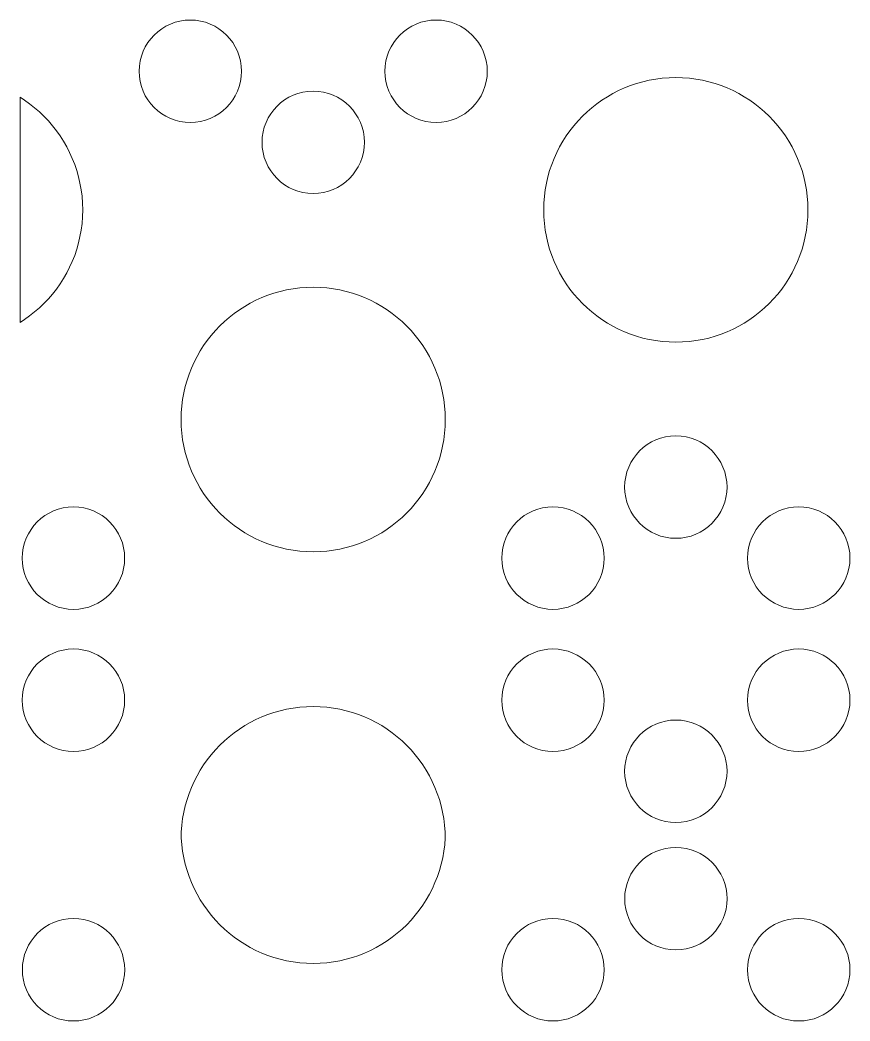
# Model space of a CAD drawing. Header units: millimetres. Extents: x -1200 to 1200, y -590 to 590.
# Drawn here: x -1200 to -905.4, y -65.7 to 289.7 of the extents above; entities that cross this region are included whole.
import ezdxf

# ---------------------------------------------------------------- set-up
doc = ezdxf.new("R2010")
doc.units = ezdxf.units.MM
doc.header["$MEASUREMENT"] = 0
doc.layers.add('Layer 1', color=7, linetype='Continuous')

msp = doc.modelspace()

# ---------------------------------------------------------------- linework, layer by layer
at = {"layer": 'Layer 1', "color": 250, "lineweight": 20}
for points, knots in [([(-1157.7671, 271.4798), (-1157.7671, 281.5312), (-1149.6327, 289.6771), (-1139.5956, 289.6771), (-1129.5634, 289.6771), (-1121.424, 281.5312), (-1121.424, 271.4798), (-1121.424, 261.4335), (-1129.5634, 253.2876), (-1139.5956, 253.2876), (-1149.6327, 253.2876), (-1157.7671, 261.4335), (-1157.7671, 271.4798)], [0, 0, 0, 0, 0.25, 0.25, 0.25, 0.5, 0.5, 0.5, 0.75, 0.75, 0.75, 1, 1, 1, 1]), ([(-1070.4934, 271.4798), (-1070.4934, 281.5312), (-1062.3541, 289.6771), (-1052.322, 289.6771), (-1042.2897, 289.6771), (-1034.1503, 281.5312), (-1034.1503, 271.4798), (-1034.1503, 261.4335), (-1042.2897, 253.2876), (-1052.322, 253.2876), (-1062.3541, 253.2876), (-1070.4934, 261.4335), (-1070.4934, 271.4798)], [0, 0, 0, 0, 0.25, 0.25, 0.25, 0.5, 0.5, 0.5, 0.75, 0.75, 0.75, 1, 1, 1, 1]), ([(-1014.1173, 222.2714), (-1014.1173, 222.2714), (-1014.0546, 224.6937), (-1014.0546, 224.6937), (-1014.0546, 224.6937), (-1013.8761, 227.0822), (-1013.8761, 227.0822), (-1013.8761, 227.0822), (-1013.5772, 229.4344), (-1013.5772, 229.4344), (-1013.5772, 229.4344), (-1013.1623, 231.7457), (-1013.1623, 231.7457), (-1013.1623, 231.7457), (-1012.6389, 234.0158), (-1012.6389, 234.0158), (-1012.6389, 234.0158), (-1012.0072, 236.2423), (-1012.0072, 236.2423), (-1012.0072, 236.2423), (-1011.2715, 238.4232), (-1011.2715, 238.4232), (-1011.2715, 238.4232), (-1010.4324, 240.5532), (-1010.4324, 240.5532), (-1010.4324, 240.5532), (-1009.4942, 242.6325), (-1009.4942, 242.6325), (-1009.4942, 242.6325), (-1008.4572, 244.6562), (-1008.4572, 244.6562), (-1008.4572, 244.6562), (-1007.3287, 246.6246), (-1007.3287, 246.6246), (-1007.3287, 246.6246), (-1006.1083, 248.5299), (-1006.1083, 248.5299), (-1006.1083, 248.5299), (-1004.8012, 250.3728), (-1004.8012, 250.3728), (-1004.8012, 250.3728), (-1003.4049, 252.1477), (-1003.4049, 252.1477), (-1003.4049, 252.1477), (-1001.9288, 253.8552), (-1001.9288, 253.8552), (-1001.9288, 253.8552), (-1000.3735, 255.4875), (-1000.3735, 255.4875), (-1000.3735, 255.4875), (-998.7482, 257.0453), (-998.7482, 257.0453), (-998.7482, 257.0453), (-997.0406, 258.5234), (-997.0406, 258.5234), (-997.0406, 258.5234), (-995.2683, 259.9167), (-995.2683, 259.9167), (-995.2683, 259.9167), (-993.428, 261.2281), (-993.428, 261.2281), (-993.428, 261.2281), (-991.5253, 262.4501), (-991.5253, 262.4501), (-991.5253, 262.4501), (-989.5622, 263.5804), (-989.5622, 263.5804), (-989.5622, 263.5804), (-987.539, 264.6164), (-987.539, 264.6164), (-987.539, 264.6164), (-985.4626, 265.5583), (-985.4626, 265.5583), (-985.4626, 265.5583), (-983.3379, 266.3987), (-983.3379, 266.3987), (-983.3379, 266.3987), (-981.1579, 267.1377), (-981.1579, 267.1377), (-981.1579, 267.1377), (-978.9343, 267.7681), (-978.9343, 267.7681), (-978.9343, 267.7681), (-976.665, 268.2945), (-976.665, 268.2945), (-976.665, 268.2945), (-974.3572, 268.7075), (-974.3572, 268.7075), (-974.3572, 268.7075), (-972.0107, 269.007), (-972.0107, 269.007), (-972.0107, 269.007), (-969.6255, 269.1856), (-969.6255, 269.1856), (-969.6255, 269.1856), (-967.2067, 269.246), (-967.2067, 269.246), (-967.2067, 269.246), (-964.7878, 269.1856), (-964.7878, 269.1856), (-964.7878, 269.1856), (-962.4051, 269.007), (-962.4051, 269.007), (-962.4051, 269.007), (-960.0586, 268.7075), (-960.0586, 268.7075), (-960.0586, 268.7075), (-957.7483, 268.2945), (-957.7483, 268.2945), (-957.7483, 268.2945), (-955.4815, 267.7681), (-955.4815, 267.7681), (-955.4815, 267.7681), (-953.2555, 267.1377), (-953.2555, 267.1377), (-953.2555, 267.1377), (-951.0803, 266.3987), (-951.0803, 266.3987), (-951.0803, 266.3987), (-948.9509, 265.5583), (-948.9509, 265.5583), (-948.9509, 265.5583), (-946.8744, 264.6164), (-946.8744, 264.6164), (-946.8744, 264.6164), (-944.8534, 263.5804), (-944.8534, 263.5804), (-944.8534, 263.5804), (-942.8905, 262.4501), (-942.8905, 262.4501), (-942.8905, 262.4501), (-940.9877, 261.2281), (-940.9877, 261.2281), (-940.9877, 261.2281), (-939.1453, 259.9167), (-939.1453, 259.9167), (-939.1453, 259.9167), (-937.3727, 258.5234), (-937.3727, 258.5234), (-937.3727, 258.5234), (-935.6701, 257.0453), (-935.6701, 257.0453), (-935.6701, 257.0453), (-934.0397, 255.4875), (-934.0397, 255.4875), (-934.0397, 255.4875), (-932.4821, 253.8527), (-932.4821, 253.8527), (-932.4821, 253.8527), (-931.0085, 252.1477), (-931.0085, 252.1477), (-931.0085, 252.1477), (-929.6147, 250.3728), (-929.6147, 250.3728), (-929.6147, 250.3728), (-928.3051, 248.5299), (-928.3051, 248.5299), (-928.3051, 248.5299), (-927.0848, 246.6246), (-927.0848, 246.6246), (-927.0848, 246.6246), (-925.956, 244.6562), (-925.956, 244.6562), (-925.956, 244.6562), (-924.9215, 242.6325), (-924.9215, 242.6325), (-924.9215, 242.6325), (-923.9811, 240.5532), (-923.9811, 240.5532), (-923.9811, 240.5532), (-923.1443, 238.4232), (-923.1443, 238.4232), (-923.1443, 238.4232), (-922.4063, 236.2423), (-922.4063, 236.2423), (-922.4063, 236.2423), (-921.7743, 234.018), (-921.7743, 234.018), (-921.7743, 234.018), (-921.2511, 231.7457), (-921.2511, 231.7457), (-921.2511, 231.7457), (-920.8365, 229.4344), (-920.8365, 229.4344), (-920.8365, 229.4344), (-920.5423, 227.0822), (-920.5423, 227.0822), (-920.5423, 227.0822), (-920.3588, 224.6937), (-920.3588, 224.6937), (-920.3588, 224.6937), (-920.2986, 222.2714), (-920.2986, 222.2714), (-920.2986, 222.2714), (-920.3588, 219.8491), (-920.3588, 219.8491), (-920.3588, 219.8491), (-920.5423, 217.4607), (-920.5423, 217.4607), (-920.5423, 217.4607), (-920.8365, 215.111), (-920.8365, 215.111), (-920.8365, 215.111), (-921.2511, 212.7974), (-921.2511, 212.7974), (-921.2511, 212.7974), (-921.7743, 210.5272), (-921.7743, 210.5272), (-921.7743, 210.5272), (-922.4063, 208.303), (-922.4063, 208.303), (-922.4063, 208.303), (-923.1443, 206.1222), (-923.1443, 206.1222), (-923.1443, 206.1222), (-923.9811, 203.9897), (-923.9811, 203.9897), (-923.9811, 203.9897), (-924.9215, 201.9127), (-924.9215, 201.9127), (-924.9215, 201.9127), (-925.956, 199.889), (-925.956, 199.889), (-925.956, 199.889), (-927.0848, 197.9207), (-927.0848, 197.9207), (-927.0848, 197.9207), (-928.3051, 196.0152), (-928.3051, 196.0152), (-928.3051, 196.0152), (-929.6147, 194.1727), (-929.6147, 194.1727), (-929.6147, 194.1727), (-931.0085, 192.3953), (-931.0085, 192.3953), (-931.0085, 192.3953), (-932.4821, 190.6902), (-932.4821, 190.6902), (-932.4821, 190.6902), (-934.0397, 189.0576), (-934.0397, 189.0576), (-934.0397, 189.0576), (-935.6701, 187.4975), (-935.6701, 187.4975), (-935.6701, 187.4975), (-937.3727, 186.0219), (-937.3727, 186.0219), (-937.3727, 186.0219), (-939.1453, 184.6261), (-939.1453, 184.6261), (-939.1453, 184.6261), (-940.9877, 183.3147), (-940.9877, 183.3147), (-940.9877, 183.3147), (-942.8905, 182.0927), (-942.8905, 182.0927), (-942.8905, 182.0927), (-944.8534, 180.9625), (-944.8534, 180.9625), (-944.8534, 180.9625), (-946.8744, 179.9263), (-946.8744, 179.9263), (-946.8744, 179.9263), (-948.9509, 178.9845), (-948.9509, 178.9845), (-948.9509, 178.9845), (-951.0803, 178.1442), (-951.0803, 178.1442), (-951.0803, 178.1442), (-953.2555, 177.4075), (-953.2555, 177.4075), (-953.2555, 177.4075), (-955.4815, 176.7748), (-955.4815, 176.7748), (-955.4815, 176.7748), (-957.7483, 176.2508), (-957.7483, 176.2508), (-957.7483, 176.2508), (-960.0586, 175.8401), (-960.0586, 175.8401), (-960.0586, 175.8401), (-962.4051, 175.5408), (-962.4051, 175.5408), (-962.4051, 175.5408), (-964.7878, 175.3573), (-964.7878, 175.3573), (-964.7878, 175.3573), (-967.2067, 175.2969), (-967.2067, 175.2969), (-967.2067, 175.2969), (-969.6255, 175.3573), (-969.6255, 175.3573), (-969.6255, 175.3573), (-972.0107, 175.5408), (-972.0107, 175.5408), (-972.0107, 175.5408), (-974.3572, 175.8401), (-974.3572, 175.8401), (-974.3572, 175.8401), (-976.6675, 176.2508), (-976.6675, 176.2508), (-976.6675, 176.2508), (-978.9343, 176.7748), (-978.9343, 176.7748), (-978.9343, 176.7748), (-981.1579, 177.4075), (-981.1579, 177.4075), (-981.1579, 177.4075), (-983.3332, 178.1442), (-983.3332, 178.1442), (-983.3332, 178.1442), (-985.4626, 178.9845), (-985.4626, 178.9845), (-985.4626, 178.9845), (-987.539, 179.9263), (-987.539, 179.9263), (-987.539, 179.9263), (-989.5622, 180.9625), (-989.5622, 180.9625), (-989.5622, 180.9625), (-991.5253, 182.0927), (-991.5253, 182.0927), (-991.5253, 182.0927), (-993.428, 183.3147), (-993.428, 183.3147), (-993.428, 183.3147), (-995.2683, 184.6261), (-995.2683, 184.6261), (-995.2683, 184.6261), (-997.0406, 186.0219), (-997.0406, 186.0219), (-997.0406, 186.0219), (-998.7482, 187.4975), (-998.7482, 187.4975), (-998.7482, 187.4975), (-1000.3735, 189.0576), (-1000.3735, 189.0576), (-1000.3735, 189.0576), (-1001.9288, 190.6902), (-1001.9288, 190.6902), (-1001.9288, 190.6902), (-1003.4049, 192.3953), (-1003.4049, 192.3953), (-1003.4049, 192.3953), (-1004.8012, 194.1727), (-1004.8012, 194.1727), (-1004.8012, 194.1727), (-1006.1083, 196.0152), (-1006.1083, 196.0152), (-1006.1083, 196.0152), (-1007.3287, 197.9207), (-1007.3287, 197.9207), (-1007.3287, 197.9207), (-1008.4572, 199.889), (-1008.4572, 199.889), (-1008.4572, 199.889), (-1009.4942, 201.9127), (-1009.4942, 201.9127), (-1009.4942, 201.9127), (-1010.4324, 203.9897), (-1010.4324, 203.9897), (-1010.4324, 203.9897), (-1011.2715, 206.1222), (-1011.2715, 206.1222), (-1011.2715, 206.1222), (-1012.0072, 208.303), (-1012.0072, 208.303), (-1012.0072, 208.303), (-1012.6389, 210.5272), (-1012.6389, 210.5272), (-1012.6389, 210.5272), (-1013.1623, 212.7998), (-1013.1623, 212.7998), (-1013.1623, 212.7998), (-1013.5772, 215.111), (-1013.5772, 215.111), (-1013.5772, 215.111), (-1013.8761, 217.4607), (-1013.8761, 217.4607), (-1013.8761, 217.4607), (-1014.0546, 219.8491), (-1014.0546, 219.8491), (-1014.0546, 219.8491), (-1014.1173, 222.2714), (-1014.1173, 222.2714)], [0, 0, 0, 0, 0.0078125, 0.0078125, 0.0078125, 0.015625, 0.015625, 0.015625, 0.0234375, 0.0234375, 0.0234375, 0.03125, 0.03125, 0.03125, 0.0390625, 0.0390625, 0.0390625, 0.046875, 0.046875, 0.046875, 0.0546875, 0.0546875, 0.0546875, 0.0625, 0.0625, 0.0625, 0.0703125, 0.0703125, 0.0703125, 0.078125, 0.078125, 0.078125, 0.0859375, 0.0859375, 0.0859375, 0.09375, 0.09375, 0.09375, 0.1015625, 0.1015625, 0.1015625, 0.109375, 0.109375, 0.109375, 0.1171875, 0.1171875, 0.1171875, 0.125, 0.125, 0.125, 0.1328125, 0.1328125, 0.1328125, 0.140625, 0.140625, 0.140625, 0.1484375, 0.1484375, 0.1484375, 0.15625, 0.15625, 0.15625, 0.1640625, 0.1640625, 0.1640625, 0.171875, 0.171875, 0.171875, 0.1796875, 0.1796875, 0.1796875, 0.1875, 0.1875, 0.1875, 0.1953125, 0.1953125, 0.1953125, 0.203125, 0.203125, 0.203125, 0.2109375, 0.2109375, 0.2109375, 0.21875, 0.21875, 0.21875, 0.2265625, 0.2265625, 0.2265625, 0.234375, 0.234375, 0.234375, 0.2421875, 0.2421875, 0.2421875, 0.25, 0.25, 0.25, 0.2578125, 0.2578125, 0.2578125, 0.265625, 0.265625, 0.265625, 0.2734375, 0.2734375, 0.2734375, 0.28125, 0.28125, 0.28125, 0.2890625, 0.2890625, 0.2890625, 0.296875, 0.296875, 0.296875, 0.3046875, 0.3046875, 0.3046875, 0.3125, 0.3125, 0.3125, 0.3203125, 0.3203125, 0.3203125, 0.328125, 0.328125, 0.328125, 0.3359375, 0.3359375, 0.3359375, 0.34375, 0.34375, 0.34375, 0.3515625, 0.3515625, 0.3515625, 0.359375, 0.359375, 0.359375, 0.3671875, 0.3671875, 0.3671875, 0.375, 0.375, 0.375, 0.3828125, 0.3828125, 0.3828125, 0.390625, 0.390625, 0.390625, 0.3984375, 0.3984375, 0.3984375, 0.40625, 0.40625, 0.40625, 0.4140625, 0.4140625, 0.4140625, 0.421875, 0.421875, 0.421875, 0.4296875, 0.4296875, 0.4296875, 0.4375, 0.4375, 0.4375, 0.4453125, 0.4453125, 0.4453125, 0.453125, 0.453125, 0.453125, 0.4609375, 0.4609375, 0.4609375, 0.46875, 0.46875, 0.46875, 0.4765625, 0.4765625, 0.4765625, 0.484375, 0.484375, 0.484375, 0.4921875, 0.4921875, 0.4921875, 0.5, 0.5, 0.5, 0.5078125, 0.5078125, 0.5078125, 0.515625, 0.515625, 0.515625, 0.5234375, 0.5234375, 0.5234375, 0.53125, 0.53125, 0.53125, 0.5390625, 0.5390625, 0.5390625, 0.546875, 0.546875, 0.546875, 0.5546875, 0.5546875, 0.5546875, 0.5625, 0.5625, 0.5625, 0.5703125, 0.5703125, 0.5703125, 0.578125, 0.578125, 0.578125, 0.5859375, 0.5859375, 0.5859375, 0.59375, 0.59375, 0.59375, 0.6015625, 0.6015625, 0.6015625, 0.609375, 0.609375, 0.609375, 0.6171875, 0.6171875, 0.6171875, 0.625, 0.625, 0.625, 0.6328125, 0.6328125, 0.6328125, 0.640625, 0.640625, 0.640625, 0.6484375, 0.6484375, 0.6484375, 0.65625, 0.65625, 0.65625, 0.6640625, 0.6640625, 0.6640625, 0.671875, 0.671875, 0.671875, 0.6796875, 0.6796875, 0.6796875, 0.6875, 0.6875, 0.6875, 0.6953125, 0.6953125, 0.6953125, 0.703125, 0.703125, 0.703125, 0.7109375, 0.7109375, 0.7109375, 0.71875, 0.71875, 0.71875, 0.7265625, 0.7265625, 0.7265625, 0.734375, 0.734375, 0.734375, 0.7421875, 0.7421875, 0.7421875, 0.75, 0.75, 0.75, 0.7578125, 0.7578125, 0.7578125, 0.765625, 0.765625, 0.765625, 0.7734375, 0.7734375, 0.7734375, 0.78125, 0.78125, 0.78125, 0.7890625, 0.7890625, 0.7890625, 0.796875, 0.796875, 0.796875, 0.8046875, 0.8046875, 0.8046875, 0.8125, 0.8125, 0.8125, 0.8203125, 0.8203125, 0.8203125, 0.828125, 0.828125, 0.828125, 0.8359375, 0.8359375, 0.8359375, 0.84375, 0.84375, 0.84375, 0.8515625, 0.8515625, 0.8515625, 0.859375, 0.859375, 0.859375, 0.8671875, 0.8671875, 0.8671875, 0.875, 0.875, 0.875, 0.8828125, 0.8828125, 0.8828125, 0.890625, 0.890625, 0.890625, 0.8984375, 0.8984375, 0.8984375, 0.90625, 0.90625, 0.90625, 0.9140625, 0.9140625, 0.9140625, 0.921875, 0.921875, 0.921875, 0.9296875, 0.9296875, 0.9296875, 0.9375, 0.9375, 0.9375, 0.9453125, 0.9453125, 0.9453125, 0.953125, 0.953125, 0.953125, 0.9609375, 0.9609375, 0.9609375, 0.96875, 0.96875, 0.96875, 0.9765625, 0.9765625, 0.9765625, 0.984375, 0.984375, 0.984375, 0.9921875, 0.9921875, 0.9921875, 1, 1, 1, 1]), ([(-1114.1314, 246.2526), (-1114.1314, 256.3014), (-1105.9946, 264.4498), (-1095.96, 264.4498), (-1085.9253, 264.4498), (-1077.7885, 256.3014), (-1077.7885, 246.2526), (-1077.7885, 236.2037), (-1085.9253, 228.0553), (-1095.96, 228.0553), (-1105.9946, 228.0553), (-1114.1314, 236.2037), (-1114.1314, 246.2526)], [0, 0, 0, 0, 0.25, 0.25, 0.25, 0.5, 0.5, 0.5, 0.75, 0.75, 0.75, 1, 1, 1, 1]), ([(-1200.05, 182.3124), (-1200.05, 182.3124), (-1200.05, 262.2304), (-1200.05, 262.2304), (-1200.05, 262.2304), (-1198.4894, 261.2281), (-1198.4894, 261.2281), (-1198.4894, 261.2281), (-1196.6494, 259.9167), (-1196.6494, 259.9167), (-1196.6494, 259.9167), (-1194.877, 258.5234), (-1194.877, 258.5234), (-1194.877, 258.5234), (-1193.1717, 257.0453), (-1193.1717, 257.0453), (-1193.1717, 257.0453), (-1191.5416, 255.4875), (-1191.5416, 255.4875), (-1191.5416, 255.4875), (-1189.9861, 253.8527), (-1189.9861, 253.8527), (-1189.9861, 253.8527), (-1188.5101, 252.1477), (-1188.5101, 252.1477), (-1188.5101, 252.1477), (-1187.1188, 250.3728), (-1187.1188, 250.3728), (-1187.1188, 250.3728), (-1185.8092, 248.5299), (-1185.8092, 248.5299), (-1185.8092, 248.5299), (-1184.5887, 246.6246), (-1184.5887, 246.6246), (-1184.5887, 246.6246), (-1183.4603, 244.6562), (-1183.4603, 244.6562), (-1183.4603, 244.6562), (-1182.4257, 242.6325), (-1182.4257, 242.6325), (-1182.4257, 242.6325), (-1181.4853, 240.5532), (-1181.4853, 240.5532), (-1181.4853, 240.5532), (-1180.6459, 238.4232), (-1180.6459, 238.4232), (-1180.6459, 238.4232), (-1179.9105, 236.2423), (-1179.9105, 236.2423), (-1179.9105, 236.2423), (-1179.2785, 234.018), (-1179.2785, 234.018), (-1179.2785, 234.018), (-1178.7553, 231.7457), (-1178.7553, 231.7457), (-1178.7553, 231.7457), (-1178.3403, 229.4344), (-1178.3403, 229.4344), (-1178.3403, 229.4344), (-1178.0439, 227.0822), (-1178.0439, 227.0822), (-1178.0439, 227.0822), (-1177.863, 224.6937), (-1177.863, 224.6937), (-1177.863, 224.6937), (-1177.8001, 222.2714), (-1177.8001, 222.2714), (-1177.8001, 222.2714), (-1177.863, 219.8491), (-1177.863, 219.8491), (-1177.863, 219.8491), (-1178.0439, 217.4607), (-1178.0439, 217.4607), (-1178.0439, 217.4607), (-1178.3403, 215.111), (-1178.3403, 215.111), (-1178.3403, 215.111), (-1178.7553, 212.7974), (-1178.7553, 212.7974), (-1178.7553, 212.7974), (-1179.2785, 210.5272), (-1179.2785, 210.5272), (-1179.2785, 210.5272), (-1179.9105, 208.303), (-1179.9105, 208.303), (-1179.9105, 208.303), (-1180.6459, 206.1222), (-1180.6459, 206.1222), (-1180.6459, 206.1222), (-1181.4853, 203.9897), (-1181.4853, 203.9897), (-1181.4853, 203.9897), (-1182.4257, 201.9127), (-1182.4257, 201.9127), (-1182.4257, 201.9127), (-1183.4603, 199.889), (-1183.4603, 199.889), (-1183.4603, 199.889), (-1184.5887, 197.9207), (-1184.5887, 197.9207), (-1184.5887, 197.9207), (-1185.8092, 196.0152), (-1185.8092, 196.0152), (-1185.8092, 196.0152), (-1187.1188, 194.1727), (-1187.1188, 194.1727), (-1187.1188, 194.1727), (-1188.5101, 192.3953), (-1188.5101, 192.3953), (-1188.5101, 192.3953), (-1189.9861, 190.6902), (-1189.9861, 190.6902), (-1189.9861, 190.6902), (-1191.5416, 189.0576), (-1191.5416, 189.0576), (-1191.5416, 189.0576), (-1193.1742, 187.4975), (-1193.1742, 187.4975), (-1193.1742, 187.4975), (-1194.877, 186.0219), (-1194.877, 186.0219), (-1194.877, 186.0219), (-1196.6494, 184.6261), (-1196.6494, 184.6261), (-1196.6494, 184.6261), (-1198.4894, 183.3147), (-1198.4894, 183.3147), (-1198.4894, 183.3147), (-1200.05, 182.3124), (-1200.05, 182.3124)], [0, 0, 0, 0, 0.02325581, 0.02325581, 0.02325581, 0.04651163, 0.04651163, 0.04651163, 0.06976744, 0.06976744, 0.06976744, 0.09302326, 0.09302326, 0.09302326, 0.11627907, 0.11627907, 0.11627907, 0.13953488, 0.13953488, 0.13953488, 0.1627907, 0.1627907, 0.1627907, 0.18604651, 0.18604651, 0.18604651, 0.20930233, 0.20930233, 0.20930233, 0.23255814, 0.23255814, 0.23255814, 0.25581395, 0.25581395, 0.25581395, 0.27906977, 0.27906977, 0.27906977, 0.30232558, 0.30232558, 0.30232558, 0.3255814, 0.3255814, 0.3255814, 0.34883721, 0.34883721, 0.34883721, 0.37209302, 0.37209302, 0.37209302, 0.39534884, 0.39534884, 0.39534884, 0.41860465, 0.41860465, 0.41860465, 0.44186047, 0.44186047, 0.44186047, 0.46511628, 0.46511628, 0.46511628, 0.48837209, 0.48837209, 0.48837209, 0.51162791, 0.51162791, 0.51162791, 0.53488372, 0.53488372, 0.53488372, 0.55813953, 0.55813953, 0.55813953, 0.58139535, 0.58139535, 0.58139535, 0.60465116, 0.60465116, 0.60465116, 0.62790698, 0.62790698, 0.62790698, 0.65116279, 0.65116279, 0.65116279, 0.6744186, 0.6744186, 0.6744186, 0.69767442, 0.69767442, 0.69767442, 0.72093023, 0.72093023, 0.72093023, 0.74418605, 0.74418605, 0.74418605, 0.76744186, 0.76744186, 0.76744186, 0.79069767, 0.79069767, 0.79069767, 0.81395349, 0.81395349, 0.81395349, 0.8372093, 0.8372093, 0.8372093, 0.86046512, 0.86046512, 0.86046512, 0.88372093, 0.88372093, 0.88372093, 0.90697674, 0.90697674, 0.90697674, 0.93023256, 0.93023256, 0.93023256, 0.95348837, 0.95348837, 0.95348837, 0.97674419, 0.97674419, 0.97674419, 1, 1, 1, 1]), ([(-1142.8681, 147.8331), (-1142.8681, 147.8331), (-1142.8078, 150.2554), (-1142.8078, 150.2554), (-1142.8078, 150.2554), (-1142.6245, 152.6438), (-1142.6245, 152.6438), (-1142.6245, 152.6438), (-1142.3279, 154.9937), (-1142.3279, 154.9937), (-1142.3279, 154.9937), (-1141.9132, 157.3048), (-1141.9132, 157.3048), (-1141.9132, 157.3048), (-1141.3922, 159.5775), (-1141.3922, 159.5775), (-1141.3922, 159.5775), (-1140.7604, 161.8017), (-1140.7604, 161.8017), (-1140.7604, 161.8017), (-1140.0223, 163.9825), (-1140.0223, 163.9825), (-1140.0223, 163.9825), (-1139.1856, 166.1123), (-1139.1856, 166.1123), (-1139.1856, 166.1123), (-1138.245, 168.1919), (-1138.245, 168.1919), (-1138.245, 168.1919), (-1137.208, 170.2156), (-1137.208, 170.2156), (-1137.208, 170.2156), (-1136.0819, 172.1839), (-1136.0819, 172.1839), (-1136.0819, 172.1839), (-1134.8591, 174.0893), (-1134.8591, 174.0893), (-1134.8591, 174.0893), (-1133.5521, 175.932), (-1133.5521, 175.932), (-1133.5521, 175.932), (-1132.1559, 177.7094), (-1132.1559, 177.7094), (-1132.1559, 177.7094), (-1130.6822, 179.4143), (-1130.6822, 179.4143), (-1130.6822, 179.4143), (-1129.1292, 181.047), (-1129.1292, 181.047), (-1129.1292, 181.047), (-1127.4965, 182.6048), (-1127.4965, 182.6048), (-1127.4965, 182.6048), (-1125.794, 184.0826), (-1125.794, 184.0826), (-1125.794, 184.0826), (-1124.0213, 185.4761), (-1124.0213, 185.4761), (-1124.0213, 185.4761), (-1122.1789, 186.7899), (-1122.1789, 186.7899), (-1122.1789, 186.7899), (-1120.2763, 188.0118), (-1120.2763, 188.0118), (-1120.2763, 188.0118), (-1118.3131, 189.1422), (-1118.3131, 189.1422), (-1118.3131, 189.1422), (-1116.2921, 190.1781), (-1116.2921, 190.1781), (-1116.2921, 190.1781), (-1114.2134, 191.1199), (-1114.2134, 191.1199), (-1114.2134, 191.1199), (-1112.0866, 191.9604), (-1112.0866, 191.9604), (-1112.0866, 191.9604), (-1109.9063, 192.6971), (-1109.9063, 192.6971), (-1109.9063, 192.6971), (-1107.6851, 193.3298), (-1107.6851, 193.3298), (-1107.6851, 193.3298), (-1105.4184, 193.8539), (-1105.4184, 193.8539), (-1105.4184, 193.8539), (-1103.1103, 194.2644), (-1103.1103, 194.2644), (-1103.1103, 194.2644), (-1100.7615, 194.564), (-1100.7615, 194.564), (-1100.7615, 194.564), (-1098.3787, 194.7474), (-1098.3787, 194.7474), (-1098.3787, 194.7474), (-1095.96, 194.8078), (-1095.96, 194.8078), (-1095.96, 194.8078), (-1093.5387, 194.7474), (-1093.5387, 194.7474), (-1093.5387, 194.7474), (-1091.156, 194.564), (-1091.156, 194.564), (-1091.156, 194.564), (-1088.8071, 194.2644), (-1088.8071, 194.2644), (-1088.8071, 194.2644), (-1086.4969, 193.8539), (-1086.4969, 193.8539), (-1086.4969, 193.8539), (-1084.2323, 193.3298), (-1084.2323, 193.3298), (-1084.2323, 193.3298), (-1082.0111, 192.6971), (-1082.0111, 192.6971), (-1082.0111, 192.6971), (-1079.8313, 191.9604), (-1079.8313, 191.9604), (-1079.8313, 191.9604), (-1077.7041, 191.1199), (-1077.7041, 191.1199), (-1077.7041, 191.1199), (-1075.6277, 190.1781), (-1075.6277, 190.1781), (-1075.6277, 190.1781), (-1073.6044, 189.1422), (-1073.6044, 189.1422), (-1073.6044, 189.1422), (-1071.6413, 188.0118), (-1071.6413, 188.0118), (-1071.6413, 188.0118), (-1069.7386, 186.7899), (-1069.7386, 186.7899), (-1069.7386, 186.7899), (-1067.901, 185.4761), (-1067.901, 185.4761), (-1067.901, 185.4761), (-1066.1236, 184.0826), (-1066.1236, 184.0826), (-1066.1236, 184.0826), (-1064.421, 182.6048), (-1064.421, 182.6048), (-1064.421, 182.6048), (-1062.7883, 181.047), (-1062.7883, 181.047), (-1062.7883, 181.047), (-1061.2352, 179.4143), (-1061.2352, 179.4143), (-1061.2352, 179.4143), (-1059.7593, 177.7094), (-1059.7593, 177.7094), (-1059.7593, 177.7094), (-1058.3655, 175.932), (-1058.3655, 175.932), (-1058.3655, 175.932), (-1057.0583, 174.0893), (-1057.0583, 174.0893), (-1057.0583, 174.0893), (-1055.8357, 172.1839), (-1055.8357, 172.1839), (-1055.8357, 172.1839), (-1054.7093, 170.2156), (-1054.7093, 170.2156), (-1054.7093, 170.2156), (-1053.6724, 168.1919), (-1053.6724, 168.1919), (-1053.6724, 168.1919), (-1052.7344, 166.1123), (-1052.7344, 166.1123), (-1052.7344, 166.1123), (-1051.8951, 163.9825), (-1051.8951, 163.9825), (-1051.8951, 163.9825), (-1051.1571, 161.8017), (-1051.1571, 161.8017), (-1051.1571, 161.8017), (-1050.5253, 159.5775), (-1050.5253, 159.5775), (-1050.5253, 159.5775), (-1050.0044, 157.3048), (-1050.0044, 157.3048), (-1050.0044, 157.3048), (-1049.5896, 154.9937), (-1049.5896, 154.9937), (-1049.5896, 154.9937), (-1049.2904, 152.6438), (-1049.2904, 152.6438), (-1049.2904, 152.6438), (-1049.1097, 150.2554), (-1049.1097, 150.2554), (-1049.1097, 150.2554), (-1049.0494, 147.8331), (-1049.0494, 147.8331), (-1049.0494, 147.8331), (-1049.1097, 145.4109), (-1049.1097, 145.4109), (-1049.1097, 145.4109), (-1049.2904, 143.0225), (-1049.2904, 143.0225), (-1049.2904, 143.0225), (-1049.5896, 140.6702), (-1049.5896, 140.6702), (-1049.5896, 140.6702), (-1050.0044, 138.3591), (-1050.0044, 138.3591), (-1050.0044, 138.3591), (-1050.5253, 136.0889), (-1050.5253, 136.0889), (-1050.5253, 136.0889), (-1051.1571, 133.8623), (-1051.1571, 133.8623), (-1051.1571, 133.8623), (-1051.8951, 131.6816), (-1051.8951, 131.6816), (-1051.8951, 131.6816), (-1052.7344, 129.5513), (-1052.7344, 129.5513), (-1052.7344, 129.5513), (-1053.6724, 127.4721), (-1053.6724, 127.4721), (-1053.6724, 127.4721), (-1054.7093, 125.4483), (-1054.7093, 125.4483), (-1054.7093, 125.4483), (-1055.8357, 123.4801), (-1055.8357, 123.4801), (-1055.8357, 123.4801), (-1057.0583, 121.5722), (-1057.0583, 121.5722), (-1057.0583, 121.5722), (-1058.3655, 119.7319), (-1058.3655, 119.7319), (-1058.3655, 119.7319), (-1059.7593, 117.9544), (-1059.7593, 117.9544), (-1059.7593, 117.9544), (-1061.2352, 116.2496), (-1061.2352, 116.2496), (-1061.2352, 116.2496), (-1062.7883, 114.6169), (-1062.7883, 114.6169), (-1062.7883, 114.6169), (-1064.421, 113.0592), (-1064.421, 113.0592), (-1064.421, 113.0592), (-1066.1236, 111.5814), (-1066.1236, 111.5814), (-1066.1236, 111.5814), (-1067.8961, 110.1878), (-1067.8961, 110.1878), (-1067.8961, 110.1878), (-1069.7386, 108.8764), (-1069.7386, 108.8764), (-1069.7386, 108.8764), (-1071.6413, 107.6544), (-1071.6413, 107.6544), (-1071.6413, 107.6544), (-1073.6044, 106.5242), (-1073.6044, 106.5242), (-1073.6044, 106.5242), (-1075.6277, 105.4882), (-1075.6277, 105.4882), (-1075.6277, 105.4882), (-1077.7041, 104.5463), (-1077.7041, 104.5463), (-1077.7041, 104.5463), (-1079.8313, 103.7035), (-1079.8313, 103.7035), (-1079.8313, 103.7035), (-1082.0111, 102.9693), (-1082.0111, 102.9693), (-1082.0111, 102.9693), (-1084.2323, 102.3365), (-1084.2323, 102.3365), (-1084.2323, 102.3365), (-1086.4969, 101.8102), (-1086.4969, 101.8102), (-1086.4969, 101.8102), (-1088.8071, 101.3972), (-1088.8071, 101.3972), (-1088.8071, 101.3972), (-1091.156, 101.0976), (-1091.156, 101.0976), (-1091.156, 101.0976), (-1093.5387, 100.9189), (-1093.5387, 100.9189), (-1093.5387, 100.9189), (-1095.96, 100.8585), (-1095.96, 100.8585), (-1095.96, 100.8585), (-1098.3787, 100.9189), (-1098.3787, 100.9189), (-1098.3787, 100.9189), (-1100.7615, 101.0976), (-1100.7615, 101.0976), (-1100.7615, 101.0976), (-1103.1103, 101.3972), (-1103.1103, 101.3972), (-1103.1103, 101.3972), (-1105.4184, 101.8102), (-1105.4184, 101.8102), (-1105.4184, 101.8102), (-1107.6851, 102.3365), (-1107.6851, 102.3365), (-1107.6851, 102.3365), (-1109.9063, 102.9693), (-1109.9063, 102.9693), (-1109.9063, 102.9693), (-1112.0866, 103.7058), (-1112.0866, 103.7058), (-1112.0866, 103.7058), (-1114.2134, 104.5463), (-1114.2134, 104.5463), (-1114.2134, 104.5463), (-1116.2921, 105.4882), (-1116.2921, 105.4882), (-1116.2921, 105.4882), (-1118.3131, 106.5242), (-1118.3131, 106.5242), (-1118.3131, 106.5242), (-1120.2763, 107.6544), (-1120.2763, 107.6544), (-1120.2763, 107.6544), (-1122.1789, 108.8764), (-1122.1789, 108.8764), (-1122.1789, 108.8764), (-1124.0213, 110.1878), (-1124.0213, 110.1878), (-1124.0213, 110.1878), (-1125.794, 111.5814), (-1125.794, 111.5814), (-1125.794, 111.5814), (-1127.4965, 113.0592), (-1127.4965, 113.0592), (-1127.4965, 113.0592), (-1129.1292, 114.6169), (-1129.1292, 114.6169), (-1129.1292, 114.6169), (-1130.6822, 116.2496), (-1130.6822, 116.2496), (-1130.6822, 116.2496), (-1132.1559, 117.9544), (-1132.1559, 117.9544), (-1132.1559, 117.9544), (-1133.5521, 119.7319), (-1133.5521, 119.7319), (-1133.5521, 119.7319), (-1134.8591, 121.5722), (-1134.8591, 121.5722), (-1134.8591, 121.5722), (-1136.0819, 123.4801), (-1136.0819, 123.4801), (-1136.0819, 123.4801), (-1137.208, 125.4483), (-1137.208, 125.4483), (-1137.208, 125.4483), (-1138.245, 127.4721), (-1138.245, 127.4721), (-1138.245, 127.4721), (-1139.1856, 129.5513), (-1139.1856, 129.5513), (-1139.1856, 129.5513), (-1140.0223, 131.6816), (-1140.0223, 131.6816), (-1140.0223, 131.6816), (-1140.7604, 133.8623), (-1140.7604, 133.8623), (-1140.7604, 133.8623), (-1141.3922, 136.0889), (-1141.3922, 136.0889), (-1141.3922, 136.0889), (-1141.9132, 138.3614), (-1141.9132, 138.3614), (-1141.9132, 138.3614), (-1142.3279, 140.6702), (-1142.3279, 140.6702), (-1142.3279, 140.6702), (-1142.6245, 143.0225), (-1142.6245, 143.0225), (-1142.6245, 143.0225), (-1142.8078, 145.4109), (-1142.8078, 145.4109), (-1142.8078, 145.4109), (-1142.8681, 147.8331), (-1142.8681, 147.8331)], [0, 0, 0, 0, 0.0078125, 0.0078125, 0.0078125, 0.015625, 0.015625, 0.015625, 0.0234375, 0.0234375, 0.0234375, 0.03125, 0.03125, 0.03125, 0.0390625, 0.0390625, 0.0390625, 0.046875, 0.046875, 0.046875, 0.0546875, 0.0546875, 0.0546875, 0.0625, 0.0625, 0.0625, 0.0703125, 0.0703125, 0.0703125, 0.078125, 0.078125, 0.078125, 0.0859375, 0.0859375, 0.0859375, 0.09375, 0.09375, 0.09375, 0.1015625, 0.1015625, 0.1015625, 0.109375, 0.109375, 0.109375, 0.1171875, 0.1171875, 0.1171875, 0.125, 0.125, 0.125, 0.1328125, 0.1328125, 0.1328125, 0.140625, 0.140625, 0.140625, 0.1484375, 0.1484375, 0.1484375, 0.15625, 0.15625, 0.15625, 0.1640625, 0.1640625, 0.1640625, 0.171875, 0.171875, 0.171875, 0.1796875, 0.1796875, 0.1796875, 0.1875, 0.1875, 0.1875, 0.1953125, 0.1953125, 0.1953125, 0.203125, 0.203125, 0.203125, 0.2109375, 0.2109375, 0.2109375, 0.21875, 0.21875, 0.21875, 0.2265625, 0.2265625, 0.2265625, 0.234375, 0.234375, 0.234375, 0.2421875, 0.2421875, 0.2421875, 0.25, 0.25, 0.25, 0.2578125, 0.2578125, 0.2578125, 0.265625, 0.265625, 0.265625, 0.2734375, 0.2734375, 0.2734375, 0.28125, 0.28125, 0.28125, 0.2890625, 0.2890625, 0.2890625, 0.296875, 0.296875, 0.296875, 0.3046875, 0.3046875, 0.3046875, 0.3125, 0.3125, 0.3125, 0.3203125, 0.3203125, 0.3203125, 0.328125, 0.328125, 0.328125, 0.3359375, 0.3359375, 0.3359375, 0.34375, 0.34375, 0.34375, 0.3515625, 0.3515625, 0.3515625, 0.359375, 0.359375, 0.359375, 0.3671875, 0.3671875, 0.3671875, 0.375, 0.375, 0.375, 0.3828125, 0.3828125, 0.3828125, 0.390625, 0.390625, 0.390625, 0.3984375, 0.3984375, 0.3984375, 0.40625, 0.40625, 0.40625, 0.4140625, 0.4140625, 0.4140625, 0.421875, 0.421875, 0.421875, 0.4296875, 0.4296875, 0.4296875, 0.4375, 0.4375, 0.4375, 0.4453125, 0.4453125, 0.4453125, 0.453125, 0.453125, 0.453125, 0.4609375, 0.4609375, 0.4609375, 0.46875, 0.46875, 0.46875, 0.4765625, 0.4765625, 0.4765625, 0.484375, 0.484375, 0.484375, 0.4921875, 0.4921875, 0.4921875, 0.5, 0.5, 0.5, 0.5078125, 0.5078125, 0.5078125, 0.515625, 0.515625, 0.515625, 0.5234375, 0.5234375, 0.5234375, 0.53125, 0.53125, 0.53125, 0.5390625, 0.5390625, 0.5390625, 0.546875, 0.546875, 0.546875, 0.5546875, 0.5546875, 0.5546875, 0.5625, 0.5625, 0.5625, 0.5703125, 0.5703125, 0.5703125, 0.578125, 0.578125, 0.578125, 0.5859375, 0.5859375, 0.5859375, 0.59375, 0.59375, 0.59375, 0.6015625, 0.6015625, 0.6015625, 0.609375, 0.609375, 0.609375, 0.6171875, 0.6171875, 0.6171875, 0.625, 0.625, 0.625, 0.6328125, 0.6328125, 0.6328125, 0.640625, 0.640625, 0.640625, 0.6484375, 0.6484375, 0.6484375, 0.65625, 0.65625, 0.65625, 0.6640625, 0.6640625, 0.6640625, 0.671875, 0.671875, 0.671875, 0.6796875, 0.6796875, 0.6796875, 0.6875, 0.6875, 0.6875, 0.6953125, 0.6953125, 0.6953125, 0.703125, 0.703125, 0.703125, 0.7109375, 0.7109375, 0.7109375, 0.71875, 0.71875, 0.71875, 0.7265625, 0.7265625, 0.7265625, 0.734375, 0.734375, 0.734375, 0.7421875, 0.7421875, 0.7421875, 0.75, 0.75, 0.75, 0.7578125, 0.7578125, 0.7578125, 0.765625, 0.765625, 0.765625, 0.7734375, 0.7734375, 0.7734375, 0.78125, 0.78125, 0.78125, 0.7890625, 0.7890625, 0.7890625, 0.796875, 0.796875, 0.796875, 0.8046875, 0.8046875, 0.8046875, 0.8125, 0.8125, 0.8125, 0.8203125, 0.8203125, 0.8203125, 0.828125, 0.828125, 0.828125, 0.8359375, 0.8359375, 0.8359375, 0.84375, 0.84375, 0.84375, 0.8515625, 0.8515625, 0.8515625, 0.859375, 0.859375, 0.859375, 0.8671875, 0.8671875, 0.8671875, 0.875, 0.875, 0.875, 0.8828125, 0.8828125, 0.8828125, 0.890625, 0.890625, 0.890625, 0.8984375, 0.8984375, 0.8984375, 0.90625, 0.90625, 0.90625, 0.9140625, 0.9140625, 0.9140625, 0.921875, 0.921875, 0.921875, 0.9296875, 0.9296875, 0.9296875, 0.9375, 0.9375, 0.9375, 0.9453125, 0.9453125, 0.9453125, 0.953125, 0.953125, 0.953125, 0.9609375, 0.9609375, 0.9609375, 0.96875, 0.96875, 0.96875, 0.9765625, 0.9765625, 0.9765625, 0.984375, 0.984375, 0.984375, 0.9921875, 0.9921875, 0.9921875, 1, 1, 1, 1]), ([(-985.3782, 123.852), (-985.3782, 133.9008), (-977.2438, 142.0493), (-967.2067, 142.0493), (-957.1744, 142.0493), (-949.0352, 133.9008), (-949.0352, 123.852), (-949.0352, 113.8031), (-957.1744, 105.6548), (-967.2067, 105.6548), (-977.2438, 105.6548), (-985.3782, 113.8031), (-985.3782, 123.852)], [0, 0, 0, 0, 0.25, 0.25, 0.25, 0.5, 0.5, 0.5, 0.75, 0.75, 0.75, 1, 1, 1, 1]), ([(-1199.2443, 98.6199), (-1199.2443, 108.6713), (-1191.1051, 116.817), (-1181.0728, 116.817), (-1171.0406, 116.817), (-1162.9013, 108.6713), (-1162.9013, 98.6199), (-1162.9013, 88.5732), (-1171.0406, 80.4275), (-1181.0728, 80.4275), (-1191.1051, 80.4275), (-1199.2443, 88.5732), (-1199.2443, 98.6199)], [0, 0, 0, 0, 0.25, 0.25, 0.25, 0.5, 0.5, 0.5, 0.75, 0.75, 0.75, 1, 1, 1, 1]), ([(-1029.0163, 98.6199), (-1029.0163, 108.6713), (-1020.8795, 116.817), (-1010.8446, 116.817), (-1000.8124, 116.817), (-992.6733, 108.6713), (-992.6733, 98.6199), (-992.6733, 88.5732), (-1000.8124, 80.4275), (-1010.8446, 80.4275), (-1020.8795, 80.4275), (-1029.0163, 88.5732), (-1029.0163, 98.6199)], [0, 0, 0, 0, 0.25, 0.25, 0.25, 0.5, 0.5, 0.5, 0.75, 0.75, 0.75, 1, 1, 1, 1]), ([(-941.7401, 98.6199), (-941.7401, 108.6713), (-933.6058, 116.817), (-923.5687, 116.817), (-913.5364, 116.817), (-905.3973, 108.6713), (-905.3973, 98.6199), (-905.3973, 88.5732), (-913.5364, 80.4275), (-923.5687, 80.4275), (-933.6058, 80.4275), (-941.7401, 88.5732), (-941.7401, 98.6199)], [0, 0, 0, 0, 0.25, 0.25, 0.25, 0.5, 0.5, 0.5, 0.75, 0.75, 0.75, 1, 1, 1, 1]), ([(-1199.2443, 48.1627), (-1199.2443, 58.2093), (-1191.1051, 66.3599), (-1181.0728, 66.3599), (-1171.0406, 66.3599), (-1162.9013, 58.2093), (-1162.9013, 48.1627), (-1162.9013, 38.1162), (-1171.0406, 29.9656), (-1181.0728, 29.9656), (-1191.1051, 29.9656), (-1199.2443, 38.1162), (-1199.2443, 48.1627)], [0, 0, 0, 0, 0.25, 0.25, 0.25, 0.5, 0.5, 0.5, 0.75, 0.75, 0.75, 1, 1, 1, 1]), ([(-1029.0163, 48.1627), (-1029.0163, 58.2093), (-1020.8795, 66.3599), (-1010.8446, 66.3599), (-1000.8124, 66.3599), (-992.6733, 58.2093), (-992.6733, 48.1627), (-992.6733, 38.1162), (-1000.8124, 29.9656), (-1010.8446, 29.9656), (-1020.8795, 29.9656), (-1029.0163, 38.1162), (-1029.0163, 48.1627)], [0, 0, 0, 0, 0.25, 0.25, 0.25, 0.5, 0.5, 0.5, 0.75, 0.75, 0.75, 1, 1, 1, 1]), ([(-941.7401, 48.1627), (-941.7401, 58.2093), (-933.6058, 66.3599), (-923.5687, 66.3599), (-913.5364, 66.3599), (-905.3973, 58.2093), (-905.3973, 48.1627), (-905.3973, 38.1162), (-913.5364, 29.9656), (-923.5687, 29.9656), (-933.6058, 29.9656), (-941.7401, 38.1162), (-941.7401, 48.1627)], [0, 0, 0, 0, 0.25, 0.25, 0.25, 0.5, 0.5, 0.5, 0.75, 0.75, 0.75, 1, 1, 1, 1]), ([(-1112.0866, 43.079), (-1112.0866, 43.079), (-1109.9063, 43.8182), (-1109.9063, 43.8182), (-1109.9063, 43.8182), (-1107.6851, 44.4509), (-1107.6851, 44.4509), (-1107.6851, 44.4509), (-1105.4184, 44.9726), (-1105.4184, 44.9726), (-1105.4184, 44.9726), (-1103.1103, 45.3856), (-1103.1103, 45.3856), (-1103.1103, 45.3856), (-1100.7615, 45.685), (-1100.7615, 45.685), (-1100.7615, 45.685), (-1098.3787, 45.8684), (-1098.3787, 45.8684), (-1098.3787, 45.8684), (-1095.96, 45.9288), (-1095.96, 45.9288), (-1095.96, 45.9288), (-1093.5387, 45.8684), (-1093.5387, 45.8684), (-1093.5387, 45.8684), (-1091.156, 45.685), (-1091.156, 45.685), (-1091.156, 45.685), (-1088.8071, 45.3856), (-1088.8071, 45.3856), (-1088.8071, 45.3856), (-1086.4969, 44.9726), (-1086.4969, 44.9726), (-1086.4969, 44.9726), (-1084.2323, 44.4509), (-1084.2323, 44.4509), (-1084.2323, 44.4509), (-1082.0111, 43.8182), (-1082.0111, 43.8182), (-1082.0111, 43.8182), (-1079.8313, 43.079), (-1079.8313, 43.079), (-1079.8313, 43.079), (-1077.7041, 42.2411), (-1077.7041, 42.2411), (-1077.7041, 42.2411), (-1075.6277, 41.2992), (-1075.6277, 41.2992), (-1075.6277, 41.2992), (-1073.6044, 40.2632), (-1073.6044, 40.2632), (-1073.6044, 40.2632), (-1071.6413, 39.1329), (-1071.6413, 39.1329), (-1071.6413, 39.1329), (-1069.7386, 37.9087), (-1069.7386, 37.9087), (-1069.7386, 37.9087), (-1067.901, 36.5997), (-1067.901, 36.5997), (-1067.901, 36.5997), (-1066.1236, 35.2013), (-1066.1236, 35.2013), (-1066.1236, 35.2013), (-1064.421, 33.7235), (-1064.421, 33.7235), (-1064.421, 33.7235), (-1062.7883, 32.168), (-1062.7883, 32.168), (-1062.7883, 32.168), (-1061.2352, 30.5355), (-1061.2352, 30.5355), (-1061.2352, 30.5355), (-1059.7593, 28.828), (-1059.7593, 28.828), (-1059.7593, 28.828), (-1058.3655, 27.053), (-1058.3655, 27.053), (-1058.3655, 27.053), (-1057.0583, 25.2104), (-1057.0583, 25.2104), (-1057.0583, 25.2104), (-1055.8357, 23.3049), (-1055.8357, 23.3049), (-1055.8357, 23.3049), (-1054.7093, 21.3366), (-1054.7093, 21.3366), (-1054.7093, 21.3366), (-1053.6724, 19.3153), (-1053.6724, 19.3153), (-1053.6724, 19.3153), (-1052.7344, 17.2336), (-1052.7344, 17.2336), (-1052.7344, 17.2336), (-1051.8951, 15.1035), (-1051.8951, 15.1035), (-1051.8951, 15.1035), (-1051.1571, 12.9251), (-1051.1571, 12.9251), (-1051.1571, 12.9251), (-1050.5253, 10.6961), (-1050.5253, 10.6961), (-1050.5253, 10.6961), (-1050.0044, 8.426), (-1050.0044, 8.426), (-1050.0044, 8.426), (-1049.5896, 6.1123), (-1049.5896, 6.1123), (-1049.5896, 6.1123), (-1049.2904, 3.7625), (-1049.2904, 3.7625), (-1049.2904, 3.7625), (-1049.1097, 1.3765), (-1049.1097, 1.3765), (-1049.1097, 1.3765), (-1049.0759, -0.0266), (-1049.0759, -0.0266), (-1049.0759, -0.0266), (-1049.0929, -0.739), (-1049.0929, -0.739), (-1049.0929, -0.739), (-1049.2736, -3.1275), (-1049.2736, -3.1275), (-1049.2736, -3.1275), (-1049.5727, -5.4773), (-1049.5727, -5.4773), (-1049.5727, -5.4773), (-1049.9875, -7.7909), (-1049.9875, -7.7909), (-1049.9875, -7.7909), (-1050.5084, -10.061), (-1050.5084, -10.061), (-1050.5084, -10.061), (-1051.1403, -12.2877), (-1051.1403, -12.2877), (-1051.1403, -12.2877), (-1051.8782, -14.466), (-1051.8782, -14.466), (-1051.8782, -14.466), (-1052.7175, -16.5986), (-1052.7175, -16.5986), (-1052.7175, -16.5986), (-1053.6556, -18.6777), (-1053.6556, -18.6777), (-1053.6556, -18.6777), (-1054.6924, -20.7017), (-1054.6924, -20.7017), (-1054.6924, -20.7017), (-1055.8187, -22.6698), (-1055.8187, -22.6698), (-1055.8187, -22.6698), (-1057.0415, -24.5753), (-1057.0415, -24.5753), (-1057.0415, -24.5753), (-1058.3485, -26.418), (-1058.3485, -26.418), (-1058.3485, -26.418), (-1059.7425, -28.193), (-1059.7425, -28.193), (-1059.7425, -28.193), (-1061.2184, -29.8981), (-1061.2184, -29.8981), (-1061.2184, -29.8981), (-1062.7714, -31.5331), (-1062.7714, -31.5331), (-1062.7714, -31.5331), (-1064.4041, -33.0907), (-1064.4041, -33.0907), (-1064.4041, -33.0907), (-1066.1066, -34.5663), (-1066.1066, -34.5663), (-1066.1066, -34.5663), (-1067.8792, -35.9621), (-1067.8792, -35.9621), (-1067.8792, -35.9621), (-1069.7216, -37.2736), (-1069.7216, -37.2736), (-1069.7216, -37.2736), (-1071.6244, -38.4956), (-1071.6244, -38.4956), (-1071.6244, -38.4956), (-1073.5875, -39.6282), (-1073.5875, -39.6282), (-1073.5875, -39.6282), (-1075.6108, -40.6666), (-1075.6108, -40.6666), (-1075.6108, -40.6666), (-1077.6872, -41.6037), (-1077.6872, -41.6037), (-1077.6872, -41.6037), (-1079.8141, -42.4466), (-1079.8141, -42.4466), (-1079.8141, -42.4466), (-1081.9943, -43.1832), (-1081.9943, -43.1832), (-1081.9943, -43.1832), (-1084.2155, -43.8134), (-1084.2155, -43.8134), (-1084.2155, -43.8134), (-1086.4798, -44.3399), (-1086.4798, -44.3399), (-1086.4798, -44.3399), (-1088.7902, -44.7528), (-1088.7902, -44.7528), (-1088.7902, -44.7528), (-1091.1391, -45.0523), (-1091.1391, -45.0523), (-1091.1391, -45.0523), (-1093.5218, -45.2311), (-1093.5218, -45.2311), (-1093.5218, -45.2311), (-1095.9429, -45.2914), (-1095.9429, -45.2914), (-1095.9429, -45.2914), (-1098.3619, -45.2311), (-1098.3619, -45.2311), (-1098.3619, -45.2311), (-1100.7446, -45.0523), (-1100.7446, -45.0523), (-1100.7446, -45.0523), (-1103.0934, -44.7528), (-1103.0934, -44.7528), (-1103.0934, -44.7528), (-1105.4015, -44.3399), (-1105.4015, -44.3399), (-1105.4015, -44.3399), (-1107.6683, -43.8134), (-1107.6683, -43.8134), (-1107.6683, -43.8134), (-1109.8894, -43.1832), (-1109.8894, -43.1832), (-1109.8894, -43.1832), (-1112.0696, -42.4466), (-1112.0696, -42.4466), (-1112.0696, -42.4466), (-1114.1965, -41.6037), (-1114.1965, -41.6037), (-1114.1965, -41.6037), (-1116.2753, -40.6666), (-1116.2753, -40.6666), (-1116.2753, -40.6666), (-1118.2962, -39.6282), (-1118.2962, -39.6282), (-1118.2962, -39.6282), (-1120.2592, -38.4956), (-1120.2592, -38.4956), (-1120.2592, -38.4956), (-1122.162, -37.2736), (-1122.162, -37.2736), (-1122.162, -37.2736), (-1124.0044, -35.9621), (-1124.0044, -35.9621), (-1124.0044, -35.9621), (-1125.777, -34.5663), (-1125.777, -34.5663), (-1125.777, -34.5663), (-1127.4796, -33.0907), (-1127.4796, -33.0907), (-1127.4796, -33.0907), (-1129.1123, -31.5331), (-1129.1123, -31.5331), (-1129.1123, -31.5331), (-1130.6653, -29.8981), (-1130.6653, -29.8981), (-1130.6653, -29.8981), (-1132.1387, -28.193), (-1132.1387, -28.193), (-1132.1387, -28.193), (-1133.5351, -26.418), (-1133.5351, -26.418), (-1133.5351, -26.418), (-1134.8422, -24.5753), (-1134.8422, -24.5753), (-1134.8422, -24.5753), (-1136.0649, -22.6698), (-1136.0649, -22.6698), (-1136.0649, -22.6698), (-1137.1912, -20.7017), (-1137.1912, -20.7017), (-1137.1912, -20.7017), (-1138.2281, -18.6777), (-1138.2281, -18.6777), (-1138.2281, -18.6777), (-1139.1686, -16.5986), (-1139.1686, -16.5986), (-1139.1686, -16.5986), (-1140.0056, -14.466), (-1140.0056, -14.466), (-1140.0056, -14.466), (-1140.7433, -12.2877), (-1140.7433, -12.2877), (-1140.7433, -12.2877), (-1141.3753, -10.061), (-1141.3753, -10.061), (-1141.3753, -10.061), (-1141.8962, -7.7909), (-1141.8962, -7.7909), (-1141.8962, -7.7909), (-1142.311, -5.4773), (-1142.311, -5.4773), (-1142.311, -5.4773), (-1142.6077, -3.1275), (-1142.6077, -3.1275), (-1142.6077, -3.1275), (-1142.7908, -0.739), (-1142.7908, -0.739), (-1142.7908, -0.739), (-1142.8078, -0.0266), (-1142.8078, -0.0266), (-1142.8078, -0.0266), (-1142.8416, -0.0266), (-1142.8416, -0.0266), (-1142.8416, -0.0266), (-1142.8078, 1.3718), (-1142.8078, 1.3718), (-1142.8078, 1.3718), (-1142.6245, 3.7625), (-1142.6245, 3.7625), (-1142.6245, 3.7625), (-1142.3279, 6.1123), (-1142.3279, 6.1123), (-1142.3279, 6.1123), (-1141.9132, 8.426), (-1141.9132, 8.426), (-1141.9132, 8.426), (-1141.3922, 10.6961), (-1141.3922, 10.6961), (-1141.3922, 10.6961), (-1140.7604, 12.9251), (-1140.7604, 12.9251), (-1140.7604, 12.9251), (-1140.0223, 15.1035), (-1140.0223, 15.1035), (-1140.0223, 15.1035), (-1139.1856, 17.2336), (-1139.1856, 17.2336), (-1139.1856, 17.2336), (-1138.245, 19.3105), (-1138.245, 19.3105), (-1138.245, 19.3105), (-1137.208, 21.3366), (-1137.208, 21.3366), (-1137.208, 21.3366), (-1136.0819, 23.3049), (-1136.0819, 23.3049), (-1136.0819, 23.3049), (-1134.8591, 25.2104), (-1134.8591, 25.2104), (-1134.8591, 25.2104), (-1133.5521, 27.053), (-1133.5521, 27.053), (-1133.5521, 27.053), (-1132.1559, 28.828), (-1132.1559, 28.828), (-1132.1559, 28.828), (-1130.6822, 30.5355), (-1130.6822, 30.5355), (-1130.6822, 30.5355), (-1129.1292, 32.168), (-1129.1292, 32.168), (-1129.1292, 32.168), (-1127.4965, 33.7235), (-1127.4965, 33.7235), (-1127.4965, 33.7235), (-1125.794, 35.2013), (-1125.794, 35.2013), (-1125.794, 35.2013), (-1124.0213, 36.5997), (-1124.0213, 36.5997), (-1124.0213, 36.5997), (-1122.1789, 37.9087), (-1122.1789, 37.9087), (-1122.1789, 37.9087), (-1120.2763, 39.1329), (-1120.2763, 39.1329), (-1120.2763, 39.1329), (-1118.3131, 40.2632), (-1118.3131, 40.2632), (-1118.3131, 40.2632), (-1116.2921, 41.2992), (-1116.2921, 41.2992), (-1116.2921, 41.2992), (-1114.2134, 42.2411), (-1114.2134, 42.2411), (-1114.2134, 42.2411), (-1112.0866, 43.079), (-1112.0866, 43.079)], [0, 0, 0, 0, 0.00775194, 0.00775194, 0.00775194, 0.01550388, 0.01550388, 0.01550388, 0.02325581, 0.02325581, 0.02325581, 0.03100775, 0.03100775, 0.03100775, 0.03875969, 0.03875969, 0.03875969, 0.04651163, 0.04651163, 0.04651163, 0.05426357, 0.05426357, 0.05426357, 0.0620155, 0.0620155, 0.0620155, 0.06976744, 0.06976744, 0.06976744, 0.07751938, 0.07751938, 0.07751938, 0.08527132, 0.08527132, 0.08527132, 0.09302326, 0.09302326, 0.09302326, 0.10077519, 0.10077519, 0.10077519, 0.10852713, 0.10852713, 0.10852713, 0.11627907, 0.11627907, 0.11627907, 0.12403101, 0.12403101, 0.12403101, 0.13178295, 0.13178295, 0.13178295, 0.13953488, 0.13953488, 0.13953488, 0.14728682, 0.14728682, 0.14728682, 0.15503876, 0.15503876, 0.15503876, 0.1627907, 0.1627907, 0.1627907, 0.17054264, 0.17054264, 0.17054264, 0.17829457, 0.17829457, 0.17829457, 0.18604651, 0.18604651, 0.18604651, 0.19379845, 0.19379845, 0.19379845, 0.20155039, 0.20155039, 0.20155039, 0.20930233, 0.20930233, 0.20930233, 0.21705426, 0.21705426, 0.21705426, 0.2248062, 0.2248062, 0.2248062, 0.23255814, 0.23255814, 0.23255814, 0.24031008, 0.24031008, 0.24031008, 0.24806202, 0.24806202, 0.24806202, 0.25581395, 0.25581395, 0.25581395, 0.26356589, 0.26356589, 0.26356589, 0.27131783, 0.27131783, 0.27131783, 0.27906977, 0.27906977, 0.27906977, 0.28682171, 0.28682171, 0.28682171, 0.29457364, 0.29457364, 0.29457364, 0.30232558, 0.30232558, 0.30232558, 0.31007752, 0.31007752, 0.31007752, 0.31782946, 0.31782946, 0.31782946, 0.3255814, 0.3255814, 0.3255814, 0.33333333, 0.33333333, 0.33333333, 0.34108527, 0.34108527, 0.34108527, 0.34883721, 0.34883721, 0.34883721, 0.35658915, 0.35658915, 0.35658915, 0.36434109, 0.36434109, 0.36434109, 0.37209302, 0.37209302, 0.37209302, 0.37984496, 0.37984496, 0.37984496, 0.3875969, 0.3875969, 0.3875969, 0.39534884, 0.39534884, 0.39534884, 0.40310078, 0.40310078, 0.40310078, 0.41085271, 0.41085271, 0.41085271, 0.41860465, 0.41860465, 0.41860465, 0.42635659, 0.42635659, 0.42635659, 0.43410853, 0.43410853, 0.43410853, 0.44186047, 0.44186047, 0.44186047, 0.4496124, 0.4496124, 0.4496124, 0.45736434, 0.45736434, 0.45736434, 0.46511628, 0.46511628, 0.46511628, 0.47286822, 0.47286822, 0.47286822, 0.48062016, 0.48062016, 0.48062016, 0.48837209, 0.48837209, 0.48837209, 0.49612403, 0.49612403, 0.49612403, 0.50387597, 0.50387597, 0.50387597, 0.51162791, 0.51162791, 0.51162791, 0.51937984, 0.51937984, 0.51937984, 0.52713178, 0.52713178, 0.52713178, 0.53488372, 0.53488372, 0.53488372, 0.54263566, 0.54263566, 0.54263566, 0.5503876, 0.5503876, 0.5503876, 0.55813953, 0.55813953, 0.55813953, 0.56589147, 0.56589147, 0.56589147, 0.57364341, 0.57364341, 0.57364341, 0.58139535, 0.58139535, 0.58139535, 0.58914729, 0.58914729, 0.58914729, 0.59689922, 0.59689922, 0.59689922, 0.60465116, 0.60465116, 0.60465116, 0.6124031, 0.6124031, 0.6124031, 0.62015504, 0.62015504, 0.62015504, 0.62790698, 0.62790698, 0.62790698, 0.63565891, 0.63565891, 0.63565891, 0.64341085, 0.64341085, 0.64341085, 0.65116279, 0.65116279, 0.65116279, 0.65891473, 0.65891473, 0.65891473, 0.66666667, 0.66666667, 0.66666667, 0.6744186, 0.6744186, 0.6744186, 0.68217054, 0.68217054, 0.68217054, 0.68992248, 0.68992248, 0.68992248, 0.69767442, 0.69767442, 0.69767442, 0.70542636, 0.70542636, 0.70542636, 0.71317829, 0.71317829, 0.71317829, 0.72093023, 0.72093023, 0.72093023, 0.72868217, 0.72868217, 0.72868217, 0.73643411, 0.73643411, 0.73643411, 0.74418605, 0.74418605, 0.74418605, 0.75193798, 0.75193798, 0.75193798, 0.75968992, 0.75968992, 0.75968992, 0.76744186, 0.76744186, 0.76744186, 0.7751938, 0.7751938, 0.7751938, 0.78294574, 0.78294574, 0.78294574, 0.79069767, 0.79069767, 0.79069767, 0.79844961, 0.79844961, 0.79844961, 0.80620155, 0.80620155, 0.80620155, 0.81395349, 0.81395349, 0.81395349, 0.82170543, 0.82170543, 0.82170543, 0.82945736, 0.82945736, 0.82945736, 0.8372093, 0.8372093, 0.8372093, 0.84496124, 0.84496124, 0.84496124, 0.85271318, 0.85271318, 0.85271318, 0.86046512, 0.86046512, 0.86046512, 0.86821705, 0.86821705, 0.86821705, 0.87596899, 0.87596899, 0.87596899, 0.88372093, 0.88372093, 0.88372093, 0.89147287, 0.89147287, 0.89147287, 0.89922481, 0.89922481, 0.89922481, 0.90697674, 0.90697674, 0.90697674, 0.91472868, 0.91472868, 0.91472868, 0.92248062, 0.92248062, 0.92248062, 0.93023256, 0.93023256, 0.93023256, 0.9379845, 0.9379845, 0.9379845, 0.94573643, 0.94573643, 0.94573643, 0.95348837, 0.95348837, 0.95348837, 0.96124031, 0.96124031, 0.96124031, 0.96899225, 0.96899225, 0.96899225, 0.97674419, 0.97674419, 0.97674419, 0.98449612, 0.98449612, 0.98449612, 0.99224806, 0.99224806, 0.99224806, 1, 1, 1, 1]), ([(-985.3782, 22.933), (-985.3782, 32.9795), (-977.2438, 41.1303), (-967.2067, 41.1303), (-957.1744, 41.1303), (-949.0352, 32.9795), (-949.0352, 22.933), (-949.0352, 12.8841), (-957.1744, 4.7359), (-967.2067, 4.7359), (-977.2438, 4.7359), (-985.3782, 12.8841), (-985.3782, 22.933)], [0, 0, 0, 0, 0.25, 0.25, 0.25, 0.5, 0.5, 0.5, 0.75, 0.75, 0.75, 1, 1, 1, 1]), ([(-985.3612, -22.2979), (-985.3612, -12.2491), (-977.2269, -4.1009), (-967.1898, -4.1009), (-957.1575, -4.1009), (-949.0183, -12.2491), (-949.0183, -22.2979), (-949.0183, -32.3444), (-957.1575, -40.4952), (-967.1898, -40.4952), (-977.2269, -40.4952), (-985.3612, -32.3444), (-985.3612, -22.2979)], [0, 0, 0, 0, 0.25, 0.25, 0.25, 0.5, 0.5, 0.5, 0.75, 0.75, 0.75, 1, 1, 1, 1]), ([(-1199.2274, -47.5301), (-1199.2274, -37.4787), (-1191.0881, -29.3281), (-1181.056, -29.3281), (-1171.0236, -29.3281), (-1162.8844, -37.4787), (-1162.8844, -47.5301), (-1162.8844, -57.5767), (-1171.0236, -65.7224), (-1181.056, -65.7224), (-1191.0881, -65.7224), (-1199.2274, -57.5767), (-1199.2274, -47.5301)], [0, 0, 0, 0, 0.25, 0.25, 0.25, 0.5, 0.5, 0.5, 0.75, 0.75, 0.75, 1, 1, 1, 1]), ([(-1028.9994, -47.5301), (-1028.9994, -37.4787), (-1020.8625, -29.3281), (-1010.8278, -29.3281), (-1000.7955, -29.3281), (-992.6563, -37.4787), (-992.6563, -47.5301), (-992.6563, -57.5767), (-1000.7955, -65.7224), (-1010.8278, -65.7224), (-1020.8625, -65.7224), (-1028.9994, -57.5767), (-1028.9994, -47.5301)], [0, 0, 0, 0, 0.25, 0.25, 0.25, 0.5, 0.5, 0.5, 0.75, 0.75, 0.75, 1, 1, 1, 1]), ([(-941.7232, -47.5301), (-941.7232, -37.4787), (-933.589, -29.3281), (-923.5517, -29.3281), (-913.5195, -29.3281), (-905.3802, -37.4787), (-905.3802, -47.5301), (-905.3802, -57.5767), (-913.5195, -65.7224), (-923.5517, -65.7224), (-933.589, -65.7224), (-941.7232, -57.5767), (-941.7232, -47.5301)], [0, 0, 0, 0, 0.25, 0.25, 0.25, 0.5, 0.5, 0.5, 0.75, 0.75, 0.75, 1, 1, 1, 1])]:
    msp.add_open_spline(points, degree=3, knots=knots, dxfattribs=at)

doc.saveas('drawing.dxf')
